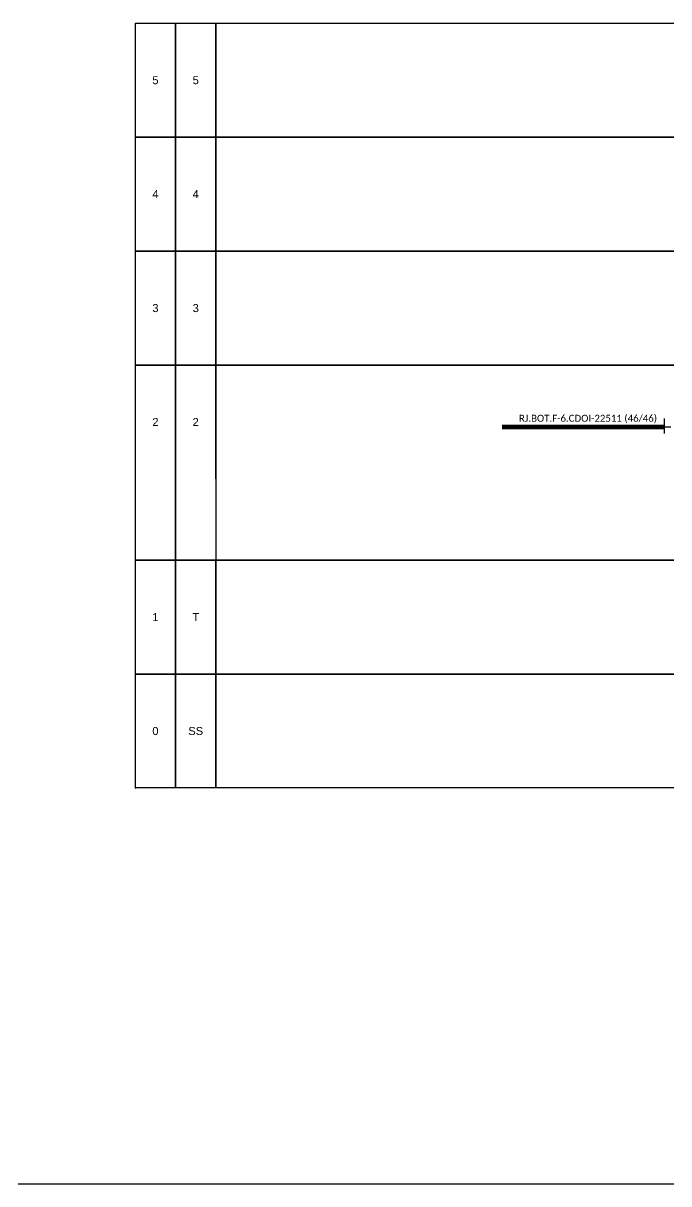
# Model space of a CAD drawing. Extents: x -89 to 1699, y 705 to 1299.
# Drawn here: x 1279.8 to 1465.4, y 705 to 1038.6 of the extents above; entities that cross this region are included whole.
import ezdxf
from ezdxf.enums import TextEntityAlignment as Align

# ---------------------------------------------------------------- set-up
doc = ezdxf.new("R2010")
doc.units = 0
doc.styles.add('ARIAL', font='arial.ttf')
doc.styles.add('WMF-Calibri0', font='calibri.ttf')

msp = doc.modelspace()

# ---------------------------------------------------------------- linework, layer by layer
for p, q in [((1312.02, 940.32), (1323.59, 940.32)), ((1312.02, 884.26), (1312.02, 940.32)), ((1323.59, 940.32), (1335.16, 940.32)), ((1323.59, 884.26), (1323.59, 940.32)), ((1323.59, 940.32), (1323.59, 884.26)), ((1335.16, 940.32), (1568.78, 940.32)), ((1335.16, 907.58), (1335.16, 940.32)), ((1335.16, 940.32), (1335.16, 884.26)), ((1323.59, 884.26), (1312.02, 884.26)), ((1335.16, 884.26), (1323.59, 884.26)), ((1568.78, 884.26), (1335.16, 884.26))]:
    msp.add_line(p, q)
msp.add_lwpolyline([(860.5, 705.02), (1699.06, 705.02), (1699.06, 1299.02), (860.5, 1299.02), (860.5, 705.02)])
for points in [[(1312.02, 1038.55), (1323.59, 1038.55), (1323.59, 1005.81), (1312.02, 1005.81)], [(1323.59, 1038.55), (1335.16, 1038.55), (1335.16, 1005.81), (1323.59, 1005.81)], [(1335.16, 1038.55), (1568.78, 1038.55), (1568.78, 1005.81), (1335.16, 1005.81)], [(1312.02, 1005.81), (1323.59, 1005.81), (1323.59, 973.07), (1312.02, 973.07)], [(1323.59, 1005.81), (1335.16, 1005.81), (1335.16, 973.07), (1323.59, 973.07)], [(1335.16, 1005.81), (1568.78, 1005.81), (1568.78, 973.07), (1335.16, 973.07)], [(1312.02, 973.07), (1323.59, 973.07), (1323.59, 940.32), (1312.02, 940.32)], [(1323.59, 973.07), (1335.16, 973.07), (1335.16, 940.32), (1323.59, 940.32)], [(1335.16, 973.07), (1568.78, 973.07), (1568.78, 940.32), (1335.16, 940.32)], [(1312.02, 884.26), (1323.59, 884.26), (1323.59, 851.52), (1312.02, 851.52)], [(1323.59, 884.26), (1335.16, 884.26), (1335.16, 851.52), (1323.59, 851.52)], [(1335.16, 884.26), (1568.78, 884.26), (1568.78, 851.52), (1335.16, 851.52)], [(1312.02, 851.52), (1323.59, 851.52), (1323.59, 818.78), (1312.02, 818.78)], [(1323.59, 851.52), (1335.16, 851.52), (1335.16, 818.78), (1323.59, 818.78)], [(1335.16, 851.52), (1568.78, 851.52), (1568.78, 818.78), (1335.16, 818.78)]]:
    msp.add_lwpolyline(points, close=True)
at = {"color": 1}
msp.add_lwpolyline([(1464.19, 920.62), (1464.19, 924.99)], dxfattribs=at)
at = {"color": 1, "const_width": 1.36}
msp.add_lwpolyline([(1417.41, 922.49), (1464.19, 922.49)], dxfattribs=at)
at = {"color": 3}
msp.add_lwpolyline([(1465.96, 922.49), (1464.19, 922.49)], dxfattribs=at)
for p in [(1312.02, 1005.81), (1312.02, 973.07), (1312.02, 940.32), (1312.02, 884.26), (1312.02, 851.52), (1312.02, 818.78)]:
    msp.add_point(p)

# ---------------------------------------------------------------- texts
at = {"style": 'ARIAL'}
for s, p in [('5', (1317.8, 1022.18)), ('5', (1329.38, 1022.18)), ('4', (1317.8, 989.44)), ('4', (1329.38, 989.44)), ('3', (1317.8, 956.69)), ('3', (1329.38, 956.69)), ('2', (1317.8, 923.95)), ('2', (1329.38, 923.95)), ('1', (1317.8, 867.89)), ('T', (1329.38, 867.89)), ('0', (1317.8, 835.15)), ('SS', (1329.38, 835.15))]:
    msp.add_text(s, height=2.3, dxfattribs=at).set_placement(p, align=Align.MIDDLE_CENTER)
at = {"color": 1, "style": 'WMF-Calibri0'}
msp.add_text('RJ.BOT.F-6.CDOI-22511 (46/46)', height=2, dxfattribs=at).set_placement((1422.32, 924.02))

doc.saveas('drawing.dxf')
